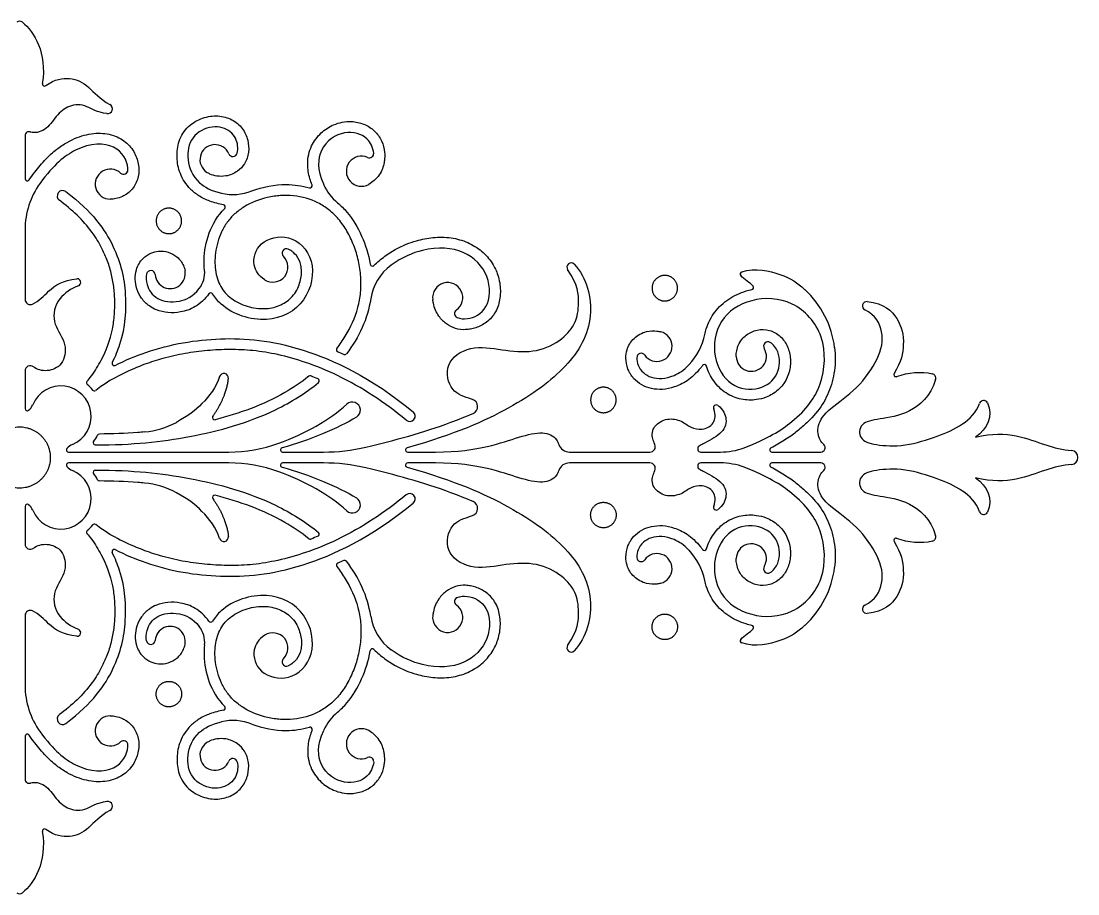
# Model space of a CAD drawing. Extents: x -103 to 101, y -110 to 99.
# Drawn here: x 77.66 to 101.07, y -20.38 to -1.04 of the extents above; entities that cross this region are included whole.
import ezdxf

# ---------------------------------------------------------------- set-up
doc = ezdxf.new("R2010")
doc.units = 0
doc.header["$MEASUREMENT"] = 0
doc.layers.add('LAYER_03', color=5, linetype='CONTINUOUS')

msp = doc.modelspace()

# ---------------------------------------------------------------- linework, layer by layer
at = {"layer": 'LAYER_03'}
for p, q in [((77.75, -3.575), (77.75, -4.533)), ((77.75, -5.66), (77.75, -7.207)), ((77.75, -8.793), (77.75, -9.625)), ((78.714, -10.589), (82.265, -10.589)), ((83.455, -10.589), (84.364, -10.589)), ((86.227, -10.589), (86.844, -10.589)), ((89.81, -10.589), (91.588, -10.589)), ((92.722, -10.589), (93.156, -10.589)), ((94.296, -10.589), (95.379, -10.589)), ((82.265, -10.83), (78.714, -10.83)), ((84.364, -10.83), (83.455, -10.83)), ((86.844, -10.83), (86.227, -10.83)), ((91.588, -10.83), (89.81, -10.83)), ((93.156, -10.83), (92.722, -10.83)), ((95.379, -10.83), (94.296, -10.83)), ((77.75, -11.794), (77.75, -12.627)), ((77.75, -14.212), (77.75, -15.76)), ((77.75, -16.887), (77.75, -17.844))]:
    msp.add_line(p, q, dxfattribs=at)
for centre, radius, start, end in [((77.63, -1.139), 0.0965, 51.1062, 128.8938), ((78.18, -2.432), 0.0482, 171.0798, 306.7967), ((79.577, -2.985), 0.108, 262.5465, 60.898), ((77.835, -3.575), 0.0843, 69.1961, 180), ((81.958, -4.112), 0.334, 22.7969, 237.343), ((82.355, -3.945), 0.0965, 202.7969, 345.5881), ((85.377, -3.974), 0.0965, 245.8071, 6.1471), ((85.201, -4.367), 0.334, 65.8071, 299.1576), ((79.638, -4.653), 0.334, 46.6722, 270), ((79.933, -4.339), 0.0965, 226.6722, 0.3899), ((77.798, -4.533), 0.0482, 180, 325.169), ((79.503, -5.66), 1.753, 144.2301, 179.9993), ((84.062, -4.689), 0.0482, 253.7133, 21.3217), ((85.406, -4.192), 1.143, 204.3518, 230.0122), ((78.583, -4.916), 0.121, 53.1718, 233.1718), ((82.355, -3.74), 1.143, 257.1747, 291.453), ((82.139, -5.158), 0.0482, 315.6807, 80.0469), ((83.541, -6.183), 0.0965, 65.7897, 225.7761), ((83.24, -6.491), 0.334, 236.9287, 45.7761), ((85.443, -6.421), 0.0482, 189.8067, 313.5042), ((86.537, -7.369), 1.143, 126.3823, 171.3341), ((89.848, -6.493), 0.0944, 43.3705, 214.4138), ((78.903, -6.83), 0.0796, 291.8746, 95.7225), ((80.537, -6.665), 0.0965, 4.2203, 167.3653), ((80.966, -6.634), 0.334, 184.2203, 11.4757), ((81.171, -6.619), 0.558, 321.8171, 6.4253), ((93.641, -6.646), 0.0482, 108.1486, 219.3479), ((87.113, -7.168), 0.334, 305.084, 187.0747), ((93.839, -6.941), 0.0482, 282.4309, 37.3718), ((93.579, -8.543), 2.123, 7.2111, 46.9628), ((77.866, -7.207), 0.116, 180, 295.9487), ((81.862, -7.11), 0.0482, 32.0936, 143.4263), ((96.397, -7.352), 0.0969, 83.9066, 244.508), ((87.361, -7.52), 0.0965, 125.084, 248.2083), ((91.748, -8.247), 0.334, 215.6714, 74.7171), ((91.43, -7.693), 1.409, 317.0701, 348.0773), ((94.208, -8.243), 0.0965, 58.0006, 210.9753), ((84.696, -8.322), 0.0482, 142.1874, 246.0734), ((84.831, -8.383), 0.0482, 244.8345, 322.7792), ((91.398, -8.498), 0.0965, 35.6714, 178.5639), ((93.839, -8.465), 0.334, 180.9067, 30.9753), ((79.725, -8.625), 0.0482, 153.6374, 297.1191), ((92.798, -8.7), 0.0482, 17.9909, 143.514), ((77.866, -8.793), 0.116, 53.1871, 179.9965), ((82.155, -8.949), 0.1, 354.1466, 162.3597), ((97.043, -8.872), 0.0482, 147.1113, 290.3477), ((97.828, -8.951), 0.0965, 343.6409, 75.431), ((78.542, -9.798), 0.673, 292.4534, 157.5466), ((79.158, -9.058), 0.0482, 140.6127, 230.1708), ((78.542, -9.798), 0.915, 39.529, 50.1708), ((84.066, -8.949), 0.0482, 69.2404, 128.273), ((84.221, -9.01), 0.0482, 309.3713, 67.6294), ((79.284, -9.185), 0.0482, 219.529, 307.8464), ((77.63, -9.421), 0.313, 309.547, 337.5466), ((84.998, -9.661), 0.18, 301.5396, 133.0234), ((87.609, -9.58), 0.166, 293.6707, 71.4945), ((93.063, -9.608), 0.0621, 53.1069, 203.7137), ((98.985, -9.54), 0.0932, 24.7539, 160.9506), ((77.798, -9.625), 0.0482, 180, 309.547), ((81.95, -9.826), 0.0482, 145.1517, 284.4461), ((86.272, -9.789), 0.121, 230.9351, 50.9351), ((80.226, -8.295), 1.856, 275.257, 298.1893), ((78.542, -9.798), 0.915, 322.5392, 332.7856), ((79.398, -10.238), 0.0482, 90.5127, 152.7856), ((78.714, -10.541), 0.0482, 140.453, 270), ((78.919, -10.71), 0.313, 112.4534, 140.453), ((79.306, -10.383), 0.0482, 142.5392, 270.225), ((82.265, -7.346), 3.243, 270, 289.9349), ((83.455, -10.541), 0.0482, 104.8218, 270), ((84.364, -6.524), 4.065, 270, 283.3407), ((86.227, -10.541), 0.0482, 105.6469, 270), ((89.81, -10.338), 0.251, 199.8576, 270), ((91.588, -10.464), 0.125, 270, 21.537), ((92.722, -10.518), 0.0713, 124.6796, 270), ((93.156, -9.095), 1.494, 270, 290.4674), ((94.296, -10.541), 0.0482, 117.0703, 270), ((95.379, -10.493), 0.0965, 270, 47.6314), ((100.92, -10.71), 0.154, 274.6833, 85.3167), ((78.542, -11.622), 0.673, 202.4534, 67.5466), ((78.714, -10.879), 0.0482, 90, 219.547), ((78.919, -10.71), 0.313, 219.547, 247.5466), ((79.306, -11.036), 0.0482, 89.775, 217.4608), ((82.265, -14.074), 3.243, 70.0651, 90), ((83.455, -10.879), 0.0482, 90, 255.1782), ((84.364, -14.895), 4.065, 76.6593, 90), ((86.227, -10.879), 0.0482, 90, 254.3531), ((89.81, -11.081), 0.251, 90, 160.1424), ((91.588, -10.955), 0.125, 338.463, 90), ((92.722, -10.902), 0.0713, 90, 235.3204), ((93.156, -12.324), 1.494, 69.5326, 90), ((94.296, -10.879), 0.0482, 90, 242.9297), ((95.379, -10.927), 0.0965, 312.3686, 90), ((78.542, -11.622), 0.915, 27.2144, 37.4608), ((79.398, -11.181), 0.0482, 207.2144, 269.4873), ((80.226, -13.125), 1.856, 61.8107, 84.743), ((81.95, -11.594), 0.0482, 75.5539, 214.8483), ((84.998, -11.759), 0.18, 226.9766, 58.4604), ((86.272, -11.631), 0.121, 309.0649, 129.0649), ((87.609, -11.84), 0.166, 288.5055, 66.3293), ((77.798, -11.794), 0.0482, 50.453, 180), ((77.63, -11.999), 0.313, 22.4534, 50.453), ((93.063, -11.812), 0.0621, 156.2863, 306.8931), ((98.985, -11.88), 0.0932, 199.0494, 335.2461), ((79.158, -12.361), 0.0482, 129.8292, 219.3873), ((78.542, -11.622), 0.915, 309.8292, 320.471), ((79.284, -12.235), 0.0482, 52.1536, 140.471), ((84.221, -12.409), 0.0482, 292.3706, 50.6287), ((77.866, -12.627), 0.116, 180.0035, 306.8129), ((82.155, -12.471), 0.1, 197.6403, 5.8534), ((84.066, -12.471), 0.0482, 231.727, 290.7596), ((93.839, -12.955), 0.334, 329.0247, 179.0933), ((97.043, -12.547), 0.0482, 69.6523, 212.8887), ((97.828, -12.469), 0.0965, 284.569, 16.3591), ((79.725, -12.794), 0.0482, 62.8809, 206.3626), ((91.748, -13.172), 0.334, 285.2829, 144.3286), ((91.43, -13.726), 1.409, 11.9227, 42.9299), ((92.798, -12.719), 0.0482, 216.486, 342.0091), ((84.696, -13.098), 0.0482, 113.9266, 217.8126), ((84.831, -13.036), 0.0482, 37.2208, 115.1655), ((91.398, -12.921), 0.0965, 181.4361, 324.3286), ((94.208, -13.176), 0.0965, 149.0247, 301.9994), ((93.579, -12.877), 2.123, 313.0372, 352.7889), ((87.361, -13.899), 0.0965, 111.7917, 234.916), ((87.113, -14.251), 0.334, 172.9253, 54.916), ((96.397, -14.068), 0.0969, 115.492, 276.0934), ((77.866, -14.212), 0.116, 64.0513, 180), ((86.537, -14.05), 1.143, 188.6659, 233.6177), ((80.966, -14.786), 0.334, 348.5243, 175.7797), ((81.171, -14.801), 0.558, 353.5747, 38.1829), ((81.862, -14.309), 0.0482, 216.5737, 327.9064), ((93.839, -14.479), 0.0482, 322.6282, 77.5691), ((78.903, -14.59), 0.0796, 264.2775, 68.1254), ((83.24, -14.928), 0.334, 314.2239, 123.0713), ((93.641, -14.773), 0.0482, 140.6521, 251.8514), ((80.537, -14.754), 0.0965, 192.6347, 355.7797), ((85.443, -14.998), 0.0482, 46.4958, 170.1933), ((89.848, -14.927), 0.0944, 145.5862, 316.6295), ((83.541, -15.237), 0.0965, 134.2239, 294.2103), ((79.503, -15.76), 1.753, 180.0007, 215.7699), ((82.139, -16.262), 0.0482, 279.9531, 44.3193), ((85.406, -17.228), 1.143, 129.9878, 155.6482), ((78.583, -16.504), 0.121, 126.8282, 306.8282), ((79.638, -16.767), 0.334, 90, 313.3278), ((82.355, -17.679), 1.143, 68.547, 102.8253), ((77.798, -16.887), 0.0482, 34.831, 180), ((84.062, -16.73), 0.0482, 338.6783, 106.2867), ((85.201, -17.053), 0.334, 60.8424, 294.1929), ((79.933, -17.08), 0.0965, 359.6101, 133.3278), ((81.958, -17.307), 0.334, 122.657, 337.2031), ((82.355, -17.474), 0.0965, 14.4119, 157.2031), ((85.377, -17.445), 0.0965, 353.8529, 114.1929), ((77.835, -17.844), 0.0843, 180, 290.8039), ((79.577, -18.435), 0.108, 299.102, 97.4535), ((78.18, -18.987), 0.0482, 53.2033, 188.9202), ((77.63, -20.281), 0.0965, 231.1062, 308.8938)]:
    msp.add_arc(centre, radius, start, end, dxfattribs=at)
for points, degree in [([(77.69, -1.064), (77.954, -1.277), (78.239, -1.744), (78.132, -2.425)], 3), ([(93.878, -6.911), (93.822, -6.839), (93.683, -6.774), (93.604, -6.677)], 3), ([(85.407, -7.197), (85.34, -7.637), (85.147, -8.047), (84.869, -8.412)], 3), ([(84.81, -8.427), (84.766, -8.406), (84.721, -8.386), (84.676, -8.366)], 3), ([(97.059, -8.918), (97.312, -8.824), (97.603, -8.792), (97.853, -8.857)], 3), ([(81.91, -9.798), (82.213, -9.363), (82.255, -8.959)], 2), ([(84.24, -8.965), (84.188, -8.944), (84.136, -8.924), (84.083, -8.904)], 3), ([(83.371, -10.395), (83.936, -10.19), (84.51, -9.87), (84.875, -9.529)], 3), ([(99.07, -9.501), (99.203, -9.79), (99.07, -10.082), (98.809, -10.256)], 3), ([(85.092, -9.814), (84.682, -10.066), (84.043, -10.335), (83.443, -10.494)], 3), ([(83.443, -10.925), (84.043, -11.084), (84.682, -11.354), (85.092, -11.605)], 3), ([(84.875, -11.89), (84.51, -11.549), (83.936, -11.23), (83.371, -11.025)], 3), ([(98.809, -11.163), (99.07, -11.337), (99.203, -11.63), (99.07, -11.919)], 3), ([(81.91, -11.621), (82.213, -12.056), (82.255, -12.461)], 2), ([(84.24, -12.454), (84.188, -12.475), (84.136, -12.496), (84.083, -12.516)], 3), ([(97.853, -12.562), (97.603, -12.627), (97.312, -12.596), (97.059, -12.502)], 3), ([(84.81, -12.993), (84.766, -13.013), (84.721, -13.034), (84.676, -13.054)], 3), ([(85.407, -14.222), (85.34, -13.783), (85.147, -13.372), (84.869, -13.007)], 3), ([(93.604, -14.743), (93.683, -14.646), (93.822, -14.581), (93.878, -14.508)], 3), ([(78.132, -18.995), (78.239, -19.675), (77.954, -20.143), (77.69, -20.356)], 3)]:
    msp.add_open_spline(points, degree=degree, dxfattribs=at)
for points, knots in [([(78.209, -2.471), (78.41, -2.321), (78.794, -2.281), (79.128, -2.438), (79.404, -2.764), (79.63, -2.89)], [2951.252306, 2951.252306, 2951.252306, 2951.252306, 2951.60988, 2952.026719, 2952.374524, 2952.374524, 2952.374524, 2952.374524]), ([(79.563, -3.092), (79.338, -3.063), (79.099, -2.88), (78.71, -2.89), (78.435, -3.139), (78.203, -3.49), (77.952, -3.528), (77.868, -3.498), (77.864, -3.497)], [2952.560702, 2952.560702, 2952.560702, 2952.560702, 2952.770913, 2953.030421, 2953.289928, 2953.549436, 2953.808944, 2953.8198, 2953.8198, 2953.8198, 2953.8198]), ([(82.147, -5.11), (82.045, -5.092), (81.855, -5.045), (81.607, -4.926), (81.417, -4.775), (81.278, -4.606), (81.185, -4.425), (81.133, -4.242), (81.112, -4.06), (81.119, -3.878), (81.159, -3.696), (81.239, -3.523), (81.363, -3.376), (81.515, -3.264), (81.68, -3.187), (81.905, -3.131), (82.183, -3.147), (82.423, -3.27), (82.597, -3.452), (82.699, -3.671), (82.712, -3.905), (82.671, -4.083), (82.601, -4.233), (82.452, -4.392), (82.229, -4.483), (82.011, -4.485), (81.869, -4.445), (81.799, -4.407), (81.778, -4.393)], [408.052442, 408.052442, 408.052442, 408.052442, 408.245856, 408.415693, 408.562658, 408.696386, 408.821501, 408.939085, 409.050786, 409.162818, 409.277314, 409.39562, 409.516286, 409.632518, 409.745368, 409.85631, 410.06155, 410.254239, 410.3493, 410.52718, 410.695247, 410.779597, 410.866069, 411.001847, 411.179113, 411.303719, 411.404646, 411.451383, 411.451383, 411.451383, 411.451383]), ([(84.107, -4.672), (84.089, -4.626), (84.038, -4.477), (83.999, -4.247), (84.025, -3.999), (84.11, -3.754), (84.288, -3.511), (84.598, -3.309), (84.94, -3.242), (85.262, -3.31), (85.501, -3.462), (85.661, -3.688), (85.718, -3.907), (85.719, -4.07), (85.704, -4.191), (85.671, -4.317), (85.598, -4.457), (85.493, -4.575), (85.406, -4.635), (85.364, -4.659)], [415.570187, 415.570187, 415.570187, 415.570187, 415.660706, 415.864657, 416.000195, 416.123335, 416.346227, 416.551018, 416.803953, 416.981547, 417.154575, 417.323862, 417.488673, 417.571005, 417.626648, 417.715915, 417.813203, 417.918147, 418.00889, 418.00889, 418.00889, 418.00889]), ([(82.449, -3.969), (82.462, -3.916), (82.473, -3.746), (82.343, -3.46), (81.909, -3.322), (81.402, -3.579), (81.314, -4.118), (81.495, -4.586), (81.873, -4.803), (82.101, -4.855)], [412.37891, 412.37891, 412.37891, 412.37891, 412.53863, 412.8545, 413.17037, 413.486241, 413.802111, 414.117982, 414.32249, 414.32249, 414.32249, 414.32249]), ([(85.473, -3.964), (85.46, -3.844), (85.341, -3.581), (84.837, -3.424), (84.261, -3.786), (84.212, -4.325), (84.365, -4.663)], [418.981095, 418.981095, 418.981095, 418.981095, 419.295597, 419.726375, 420.157154, 420.496062, 420.496062, 420.496062, 420.496062]), ([(77.838, -4.56), (77.879, -4.502), (77.996, -4.341), (78.193, -4.107), (78.435, -3.885), (78.669, -3.727), (78.958, -3.589), (79.308, -3.505), (79.645, -3.541), (79.87, -3.641), (80.007, -3.742), (80.116, -3.862), (80.22, -4.036), (80.285, -4.271), (80.263, -4.509), (80.187, -4.68), (80.102, -4.793), (80.005, -4.874), (79.892, -4.938), (79.772, -4.977), (79.68, -4.987), (79.638, -4.987)], [2954.592453, 2954.592453, 2954.592453, 2954.592453, 2954.725229, 2954.963037, 2955.163549, 2955.335884, 2955.488675, 2955.760052, 2955.998762, 2956.109945, 2956.215495, 2956.315866, 2956.411303, 2956.591044, 2956.763558, 2956.849785, 2956.936932, 2957.025193, 2957.085033, 2957.179304, 2957.257644, 2957.257644, 2957.257644, 2957.257644]), ([(80.03, -4.339), (80.03, -4.325), (80.021, -4.143), (79.812, -3.743), (78.999, -3.728), (78.38, -4.22), (78.081, -4.635)], [2958.207514, 2958.207514, 2958.207514, 2958.207514, 2958.257183, 2958.863333, 2959.469483, 2959.883122, 2959.883122, 2959.883122, 2959.883122]), ([(82.773, -4.804), (83.012, -4.71), (83.451, -4.626), (83.882, -4.687), (84.048, -4.735)], [414.7477919, 414.7477919, 414.7477919, 414.7477919, 415.201269, 415.5033714, 415.5033714, 415.5033714, 415.5033714]), ([(78.655, -4.819), (79.253, -5.267), (79.811, -6.095), (80.017, -7.065), (79.963, -7.932), (79.747, -8.471), (79.681, -8.604)], [138.952694, 138.952694, 138.952694, 138.952694, 139.76424, 140.628883, 141.493525, 141.774829, 141.774829, 141.774829, 141.774829]), ([(84.658, -8.292), (84.725, -8.206), (84.919, -7.926), (85.108, -7.507), (85.192, -7.052), (85.196, -6.702), (85.143, -6.35), (85.04, -6.01), (84.893, -5.698), (84.709, -5.43), (84.49, -5.218), (84.164, -5.01), (83.792, -4.905), (83.409, -4.899), (83.031, -4.954), (82.68, -5.092), (82.39, -5.305), (82.222, -5.494), (82.098, -5.708), (82.013, -5.936), (81.965, -6.17), (81.947, -6.46), (81.99, -6.731), (82.101, -6.96), (82.213, -7.102), (82.358, -7.219), (82.529, -7.311), (82.718, -7.377), (82.922, -7.413), (83.175, -7.414), (83.458, -7.331), (83.677, -7.153), (83.792, -6.968), (83.848, -6.815), (83.876, -6.664), (83.875, -6.52), (83.841, -6.354), (83.756, -6.218), (83.651, -6.132), (83.6, -6.104), (83.58, -6.095)], [389.024947, 389.024947, 389.024947, 389.024947, 389.228722, 389.660473, 389.872476, 390.08846, 390.311193, 390.534304, 390.750269, 390.951875, 391.138168, 391.316618, 391.669094, 391.847977, 392.028746, 392.380117, 392.542722, 392.696773, 392.849371, 393.001378, 393.1505, 393.292466, 393.543023, 393.655223, 393.764578, 393.878094, 394.000043, 394.1262, 394.251037, 394.38477, 394.596011, 394.79079, 394.900457, 394.998535, 395.094952, 395.185222, 395.265302, 395.409797, 395.476609, 395.517307, 395.517307, 395.517307, 395.517307]), ([(79.121, -9.028), (79.155, -8.987), (79.272, -8.836), (79.503, -8.467), (79.672, -8.001), (79.736, -7.546), (79.741, -7.229), (79.718, -6.922), (79.664, -6.617), (79.571, -6.33), (79.46, -6.088), (79.349, -5.887), (79.181, -5.636), (78.907, -5.331), (78.647, -5.114), (78.51, -5.012)], [135.871695, 135.871695, 135.871695, 135.871695, 135.970082, 136.227141, 136.681911, 136.885904, 137.081993, 137.272981, 137.460309, 137.658302, 137.83519, 137.955745, 138.086948, 138.398746, 138.717115, 138.717115, 138.717115, 138.717115]), ([(84.672, -5.068), (84.745, -5.129), (85.091, -5.471), (85.321, -5.996), (85.396, -6.429)], [420.8144388, 420.8144388, 420.8144388, 420.8144388, 420.9746563, 421.6093306, 421.6093306, 421.6093306, 421.6093306]), ([(81.725, -6.556), (81.717, -6.484), (81.698, -6.032), (81.863, -5.509), (82.173, -5.191)], [406.971152, 406.971152, 406.971152, 406.971152, 407.139354, 407.987324, 407.987324, 407.987324, 407.987324]), ([(83.058, -6.771), (82.921, -6.682), (82.761, -6.422), (82.897, -5.925), (83.604, -5.711), (84.218, -6.287), (84.038, -7.301), (83.144, -7.796), (82.24, -7.509), (81.955, -7.168), (81.902, -7.084)], [396.297125, 396.297125, 396.297125, 396.297125, 396.967973, 397.838388, 398.708803, 399.579218, 400.449633, 401.320047, 402.190462, 402.43724, 402.43724, 402.43724, 402.43724]), ([(85.476, -6.456), (85.553, -6.383), (85.773, -6.197), (86.096, -6.014), (86.461, -5.89), (86.795, -5.824), (87.183, -5.827), (87.558, -5.929), (87.873, -6.125), (88.1, -6.381), (88.218, -6.631), (88.268, -6.838), (88.283, -7.007), (88.271, -7.227), (88.195, -7.487), (88.023, -7.685), (87.86, -7.786), (87.741, -7.836), (87.624, -7.866), (87.471, -7.885), (87.281, -7.865), (87.111, -7.776), (86.993, -7.673), (86.91, -7.573), (86.837, -7.444), (86.798, -7.318), (86.785, -7.237), (86.782, -7.209)], [421.674098, 421.674098, 421.674098, 421.674098, 421.871703, 422.210597, 422.360872, 422.589998, 422.842973, 423.079745, 423.307257, 423.528488, 423.711268, 423.818915, 423.924121, 424.027013, 424.229041, 424.419226, 424.505208, 424.58519, 424.659833, 424.730351, 424.871341, 425.011687, 425.081822, 425.162299, 425.254032, 425.356133, 425.407689, 425.407689, 425.407689, 425.407689]), ([(87.325, -7.61), (87.392, -7.637), (87.59, -7.655), (88.042, -7.459), (88.078, -6.669), (87.518, -6.082), (86.71, -6.023), (86.098, -6.273), (85.859, -6.449)], [384.939363, 384.939363, 384.939363, 384.939363, 385.239756, 385.752595, 386.265433, 386.778272, 387.29111, 387.613156, 387.613156, 387.613156, 387.613156]), ([(81.823, -7.081), (81.779, -7.14), (81.687, -7.247), (81.528, -7.37), (81.361, -7.447), (81.158, -7.499), (80.92, -7.512), (80.683, -7.459), (80.48, -7.348), (80.325, -7.191), (80.22, -6.983), (80.181, -6.764), (80.209, -6.52), (80.332, -6.306), (80.525, -6.179), (80.719, -6.129), (80.926, -6.148), (81.094, -6.237), (81.202, -6.352), (81.263, -6.454), (81.286, -6.53), (81.294, -6.567)], [402.495534, 402.495534, 402.495534, 402.495534, 402.631876, 402.757606, 402.869185, 402.973074, 403.146384, 403.310621, 403.421702, 403.573557, 403.71624, 403.852541, 403.984803, 404.168569, 404.298131, 404.407344, 404.538812, 404.679375, 404.754002, 404.830656, 404.901058, 404.901058, 404.901058, 404.901058]), ([(89.917, -6.428), (90.192, -6.719), (90.43, -7.678), (89.804, -8.714), (88.659, -9.574), (87.288, -10.194), (86.214, -10.494)], [2979.318818, 2979.318818, 2979.318818, 2979.318818, 2980.326318, 2981.448347, 2982.570376, 2983.586011, 2983.586011, 2983.586011, 2983.586011]), ([(87.661, -9.422), (87.634, -9.413), (87.462, -9.36), (87.124, -9.227), (87.046, -8.539), (87.699, -8.2), (88.407, -8.355), (89.095, -8.392), (89.682, -8.092), (89.963, -7.721), (90.031, -7.34), (90.001, -6.882), (89.77, -6.546)], [2975.542443, 2975.542443, 2975.542443, 2975.542443, 2975.61871, 2976.013614, 2976.408519, 2976.803423, 2977.198328, 2977.593232, 2977.988136, 2978.383041, 2978.777945, 2979.143617, 2979.143617, 2979.143617, 2979.143617]), ([(93.626, -6.6), (93.931, -6.5), (94.573, -6.645), (94.874, -6.849), (95.022, -6.987), (95.028, -6.991)], [3006.607238, 3006.607238, 3006.607238, 3006.607238, 3007.0275256, 3007.4746154, 3007.4903539, 3007.4903539, 3007.4903539, 3007.4903539]), ([(77.917, -7.312), (78.06, -7.242), (78.301, -6.969), (78.591, -6.781), (78.895, -6.751)], [2961.6722352, 2961.6722352, 2961.6722352, 2961.6722352, 2962.0004802, 2962.4534215, 2962.4534215, 2962.4534215, 2962.4534215]), ([(80.443, -6.644), (80.427, -6.716), (80.431, -6.92), (80.645, -7.231), (81.112, -7.3), (81.459, -7.155), (81.609, -6.964)], [405.7509368, 405.7509368, 405.7509368, 405.7509368, 405.9369074, 406.2142429, 406.4915784, 406.700952, 406.700952, 406.700952, 406.700952]), ([(78.932, -6.904), (78.772, -6.968), (78.437, -7.188), (78.324, -7.72), (78.674, -8.133), (78.63, -8.639), (78.281, -8.82), (78.043, -8.777), (77.946, -8.708), (77.936, -8.7)], [2962.59493, 2962.59493, 2962.59493, 2962.59493, 2962.845547, 2963.151253, 2963.456959, 2963.762665, 2964.068371, 2964.374077, 2964.411877, 2964.411877, 2964.411877, 2964.411877]), ([(92.809, -7.984), (92.818, -7.942), (92.864, -7.765), (93.012, -7.471), (93.328, -7.182), (93.628, -7.044), (93.807, -6.997), (93.85, -6.988)], [3005.286162, 3005.286162, 3005.286162, 3005.286162, 3005.3662634, 3005.6279357, 3005.8898323, 3006.1550563, 3006.2360008, 3006.2360008, 3006.2360008, 3006.2360008]), ([(93.678, -10.495), (94.195, -10.302), (94.917, -9.834), (95.45, -9.144), (95.519, -7.98), (94.784, -7.182), (93.803, -7.152), (93.085, -7.629), (92.945, -8.496), (93.356, -9.175), (94.046, -9.244), (94.477, -8.888), (94.481, -8.392), (94.33, -8.206), (94.259, -8.161)], [2990.596199, 2990.596199, 2990.596199, 2990.596199, 2990.986411, 2991.523056, 2992.0597, 2992.596345, 2993.132989, 2993.669634, 2994.206279, 2994.742923, 2995.279568, 2995.816213, 2996.352857, 2996.703221, 2996.703221, 2996.703221, 2996.703221]), ([(96.407, -7.255), (96.783, -7.296), (97.14, -7.641), (97.245, -8.151), (97.164, -8.597), (97.002, -8.846)], [3013.41529, 3013.41529, 3013.41529, 3013.41529, 3013.908233, 3014.439591, 3014.889126, 3014.889126, 3014.889126, 3014.889126]), ([(95.444, -10.421), (95.413, -10.393), (95.341, -10.309), (95.269, -10.003), (95.538, -9.632), (96.198, -9.203), (96.687, -8.506), (96.799, -7.957), (96.595, -7.554), (96.355, -7.439)], [3011.056496, 3011.056496, 3011.056496, 3011.056496, 3011.25707, 3011.594426, 3011.931782, 3012.269138, 3012.606494, 3012.94385, 3013.246306, 3013.246306, 3013.246306, 3013.246306]), ([(92.759, -8.672), (92.745, -8.691), (92.685, -8.768), (92.576, -8.887), (92.424, -9.007), (92.277, -9.091), (92.097, -9.165), (91.88, -9.212), (91.631, -9.193), (91.408, -9.11), (91.219, -8.964), (91.089, -8.752), (91.049, -8.526), (91.076, -8.332), (91.141, -8.185), (91.237, -8.065), (91.366, -7.971), (91.539, -7.905), (91.703, -7.896), (91.807, -7.917), (91.836, -7.925)], [3000.597495, 3000.597495, 3000.597495, 3000.597495, 3000.64264, 3000.779099, 3000.898607, 3001.00291, 3001.094289, 3001.261016, 3001.412888, 3001.555323, 3001.700501, 3001.852224, 3002.010534, 3002.122826, 3002.212924, 3002.308665, 3002.407352, 3002.508313, 3002.651576, 3002.707135, 3002.707135, 3002.707135, 3002.707135]), ([(93.504, -8.47), (93.504, -8.429), (93.511, -8.34), (93.552, -8.21), (93.625, -8.091), (93.757, -7.966), (93.965, -7.864), (94.249, -7.869), (94.496, -8.015), (94.656, -8.251), (94.719, -8.533), (94.695, -8.779), (94.606, -9.017), (94.444, -9.227), (94.201, -9.374), (93.916, -9.446), (93.604, -9.437), (93.26, -9.299), (92.994, -9.03), (92.882, -8.802), (92.844, -8.685)], [2997.625175, 2997.625175, 2997.625175, 2997.625175, 2997.702681, 2997.790528, 2997.877337, 2997.961371, 2998.126863, 2998.300807, 2998.473683, 2998.646035, 2998.822672, 2999.004103, 2999.102068, 2999.293582, 2999.4894, 2999.625153, 2999.837583, 3000.064792, 3000.302106, 3000.531771, 3000.531771, 3000.531771, 3000.531771]), ([(79.747, -8.668), (79.966, -8.556), (80.757, -8.229), (82.066, -8.013), (83.731, -8.152), (85.392, -8.919), (86.348, -9.695)], [126.410768, 126.410768, 126.410768, 126.410768, 126.955545, 128.269483, 129.583421, 130.829715, 130.829715, 130.829715, 130.829715]), ([(86.196, -9.882), (85.959, -9.69), (85.47, -9.328), (84.722, -8.898), (84.006, -8.606), (83.377, -8.426), (82.813, -8.332), (82.29, -8.311), (81.788, -8.334), (81.291, -8.398), (80.829, -8.503), (80.368, -8.651), (79.916, -8.842), (79.555, -9.046), (79.364, -9.184), (79.314, -9.223)], [131.065311, 131.065311, 131.065311, 131.065311, 131.632826, 132.199857, 132.672222, 133.07191, 133.418433, 133.736619, 134.047163, 134.356434, 134.670265, 134.929223, 135.26029, 135.583044, 135.700775, 135.700775, 135.700775, 135.700775]), ([(95.685, -8.276), (95.695, -8.361), (95.709, -8.615), (95.662, -8.95), (95.556, -9.266), (95.41, -9.561), (95.199, -9.825), (94.938, -10.062), (94.702, -10.247), (94.476, -10.391), (94.325, -10.472), (94.274, -10.498)], [3008.406163, 3008.406163, 3008.406163, 3008.406163, 3008.564504, 3008.880039, 3009.032877, 3009.183681, 3009.492915, 3009.65903, 3009.840869, 3010.051534, 3010.158956, 3010.158956, 3010.158956, 3010.158956]), ([(91.302, -8.496), (91.3, -8.554), (91.338, -8.761), (91.601, -8.976), (92.018, -8.975), (92.345, -8.778), (92.462, -8.653)], [3003.651084, 3003.651084, 3003.651084, 3003.651084, 3003.806691, 3004.204408, 3004.602125, 3004.812039, 3004.812039, 3004.812039, 3004.812039]), ([(79.306, -10.432), (80.144, -10.428), (81.401, -10.302), (83.097, -9.829), (83.968, -9.281), (84.252, -9.047)], [64.395365, 64.395365, 64.395365, 64.395365, 65.242232, 66.112647, 66.623739, 66.623739, 66.623739, 66.623739]), ([(82.059, -8.918), (81.984, -9.154), (81.712, -9.506), (81.365, -9.79), (81.103, -9.931)], [69.1001814, 69.1001814, 69.1001814, 69.1001814, 69.6071161, 70.0348462, 70.0348462, 70.0348462, 70.0348462]), ([(84.036, -8.911), (83.868, -9.044), (83.46, -9.317), (82.761, -9.641), (82.231, -9.803), (81.962, -9.873)], [66.821079, 66.821079, 66.821079, 66.821079, 67.221946, 67.734974, 68.253556, 68.253556, 68.253556, 68.253556]), ([(97.921, -8.978), (97.81, -9.357), (97.31, -9.777), (96.648, -9.853), (96.235, -9.939), (96.206, -10.309), (96.557, -10.439), (97.238, -10.478), (97.991, -10.235), (98.507, -10.015), (98.825, -9.717), (98.897, -9.51)], [3015.573683, 3015.573683, 3015.573683, 3015.573683, 3015.939239, 3016.333192, 3016.727144, 3017.121096, 3017.515049, 3017.909001, 3018.302954, 3018.696906, 3019.053854, 3019.053854, 3019.053854, 3019.053854]), ([(93.101, -9.558), (93.212, -9.642), (93.334, -9.897), (93.187, -10.197), (92.851, -10.364), (92.709, -10.44), (92.682, -10.459)], [2989.0417827, 2989.0417827, 2989.0417827, 2989.0417827, 2989.2651302, 2989.5362831, 2989.8074359, 2989.8824562, 2989.8824562, 2989.8824562, 2989.8824562]), ([(85.302, -10.479), (85.937, -10.329), (86.741, -10.111), (87.513, -9.803), (87.675, -9.732)], [2973.744148, 2973.744148, 2973.744148, 2973.744148, 2974.964049, 2975.29393, 2975.29393, 2975.29393, 2975.29393]), ([(91.704, -10.419), (91.685, -10.372), (91.621, -10.254), (91.66, -9.995), (91.978, -9.822), (92.305, -9.891), (92.491, -10.057), (92.748, -10.11), (93.014, -9.995), (93.062, -9.76), (93.006, -9.633)], [2987.294263, 2987.294263, 2987.294263, 2987.294263, 2987.390135, 2987.617283, 2987.844432, 2988.07158, 2988.298729, 2988.525877, 2988.753025, 2988.940264, 2988.940264, 2988.940264, 2988.940264]), ([(80.396, -10.143), (80.347, -10.148), (80.015, -10.176), (79.682, -10.187), (79.398, -10.19)], [70.4968472, 70.4968472, 70.4968472, 70.4968472, 70.5889043, 71.1185727, 71.1185727, 71.1185727, 71.1185727]), ([(86.844, -10.589), (87.338, -10.589), (88.058, -10.477), (88.711, -10.244), (89.247, -10.117), (89.487, -10.24), (89.56, -10.384), (89.574, -10.423)], [2984.055705, 2984.055705, 2984.055705, 2984.055705, 2984.469471, 2984.883237, 2985.297003, 2985.710769, 2985.847049, 2985.847049, 2985.847049, 2985.847049]), ([(98.809, -10.256), (99.171, -10.167), (99.759, -10.202), (100.307, -10.429), (100.744, -10.541), (100.932, -10.557)], [3019.76938, 3019.76938, 3019.76938, 3019.76938, 3020.246312, 3020.723243, 3021.120839, 3021.120839, 3021.120839, 3021.120839]), ([(79.306, -10.988), (80.144, -10.991), (81.401, -11.118), (83.097, -11.59), (83.968, -12.139), (84.252, -12.372)], [64.395365, 64.395365, 64.395365, 64.395365, 65.242232, 66.112647, 66.623739, 66.623739, 66.623739, 66.623739]), ([(87.675, -11.688), (87.513, -11.617), (86.741, -11.309), (85.937, -11.091), (85.302, -10.94)], [3067.232222, 3067.232222, 3067.232222, 3067.232222, 3067.562103, 3068.782003, 3068.782003, 3068.782003, 3068.782003]), ([(86.214, -10.925), (87.288, -11.226), (88.659, -11.845), (89.804, -12.705), (90.43, -13.742), (90.192, -14.7), (89.917, -14.991)], [3058.940141, 3058.940141, 3058.940141, 3058.940141, 3059.955775, 3061.077804, 3062.199833, 3063.207334, 3063.207334, 3063.207334, 3063.207334]), ([(89.574, -10.996), (89.56, -11.036), (89.487, -11.179), (89.247, -11.303), (88.711, -11.175), (88.058, -10.943), (87.338, -10.83), (86.844, -10.83)], [3056.679103, 3056.679103, 3056.679103, 3056.679103, 3056.815383, 3057.229149, 3057.642915, 3058.056681, 3058.470447, 3058.470447, 3058.470447, 3058.470447]), ([(93.006, -11.787), (93.062, -11.659), (93.014, -11.425), (92.748, -11.309), (92.491, -11.363), (92.305, -11.528), (91.978, -11.597), (91.66, -11.425), (91.621, -11.165), (91.685, -11.047), (91.704, -11.001)], [3053.585888, 3053.585888, 3053.585888, 3053.585888, 3053.773126, 3054.000274, 3054.227423, 3054.454571, 3054.68172, 3054.908868, 3055.136017, 3055.231889, 3055.231889, 3055.231889, 3055.231889]), ([(92.682, -10.96), (92.709, -10.979), (92.851, -11.055), (93.187, -11.222), (93.334, -11.523), (93.212, -11.778), (93.101, -11.861)], [3052.6436953, 3052.6436953, 3052.6436953, 3052.6436953, 3052.7187156, 3052.9898684, 3053.2610212, 3053.4843688, 3053.4843688, 3053.4843688, 3053.4843688]), ([(94.259, -13.258), (94.33, -13.213), (94.481, -13.028), (94.477, -12.532), (94.046, -12.175), (93.356, -12.245), (92.945, -12.924), (93.085, -13.79), (93.803, -14.267), (94.784, -14.238), (95.519, -13.44), (95.45, -12.275), (94.917, -11.586), (94.195, -11.118), (93.678, -10.925)], [3045.822931, 3045.822931, 3045.822931, 3045.822931, 3046.173294, 3046.709939, 3047.246584, 3047.783228, 3048.319873, 3048.856517, 3049.393162, 3049.929807, 3050.466451, 3051.003096, 3051.539741, 3051.929952, 3051.929952, 3051.929952, 3051.929952]), ([(94.274, -10.922), (94.325, -10.948), (94.476, -11.029), (94.702, -11.173), (94.938, -11.357), (95.199, -11.594), (95.41, -11.858), (95.556, -12.154), (95.662, -12.469), (95.709, -12.804), (95.695, -13.059), (95.685, -13.143)], [3032.367196, 3032.367196, 3032.367196, 3032.367196, 3032.474618, 3032.685282, 3032.867122, 3033.033237, 3033.342471, 3033.493275, 3033.646113, 3033.961648, 3034.119988, 3034.119988, 3034.119988, 3034.119988]), ([(96.355, -13.98), (96.595, -13.866), (96.799, -13.462), (96.687, -12.914), (96.198, -12.216), (95.538, -11.788), (95.269, -11.416), (95.341, -11.111), (95.413, -11.026), (95.444, -10.998)], [3029.279845, 3029.279845, 3029.279845, 3029.279845, 3029.582302, 3029.919658, 3030.257014, 3030.59437, 3030.931726, 3031.269082, 3031.469656, 3031.469656, 3031.469656, 3031.469656]), ([(98.897, -11.91), (98.825, -11.702), (98.507, -11.405), (97.991, -11.184), (97.238, -10.941), (96.557, -10.981), (96.206, -11.111), (96.235, -11.48), (96.648, -11.567), (97.31, -11.642), (97.81, -12.063), (97.921, -12.442)], [3023.472297, 3023.472297, 3023.472297, 3023.472297, 3023.829245, 3024.223198, 3024.61715, 3025.011103, 3025.405055, 3025.799007, 3026.19296, 3026.586912, 3026.952468, 3026.952468, 3026.952468, 3026.952468]), ([(100.932, -10.863), (100.744, -10.878), (100.307, -10.991), (99.759, -11.218), (99.171, -11.252), (98.809, -11.163)], [3021.405313, 3021.405313, 3021.405313, 3021.405313, 3021.802909, 3022.27984, 3022.756771, 3022.756771, 3022.756771, 3022.756771]), ([(80.396, -11.276), (80.347, -11.272), (80.015, -11.244), (79.682, -11.232), (79.398, -11.23)], [70.4968472, 70.4968472, 70.4968472, 70.4968472, 70.5889043, 71.1185727, 71.1185727, 71.1185727, 71.1185727]), ([(86.196, -11.537), (85.959, -11.729), (85.47, -12.091), (84.722, -12.522), (84.006, -12.814), (83.377, -12.994), (82.813, -13.088), (82.29, -13.109), (81.788, -13.085), (81.291, -13.022), (80.829, -12.916), (80.368, -12.768), (79.916, -12.578), (79.555, -12.374), (79.364, -12.235), (79.314, -12.197)], [146.5045, 146.5045, 146.5045, 146.5045, 147.072014, 147.639046, 148.111411, 148.511098, 148.857621, 149.175807, 149.486351, 149.795622, 150.109453, 150.368411, 150.699478, 151.022232, 151.139963, 151.139963, 151.139963, 151.139963]), ([(82.059, -12.501), (81.984, -12.265), (81.712, -11.914), (81.365, -11.629), (81.103, -11.489)], [69.1001814, 69.1001814, 69.1001814, 69.1001814, 69.607116, 70.0348462, 70.0348462, 70.0348462, 70.0348462]), ([(84.036, -12.509), (83.868, -12.375), (83.46, -12.102), (82.761, -11.778), (82.231, -11.616), (81.962, -11.547)], [66.821079, 66.821079, 66.821079, 66.821079, 67.221946, 67.734974, 68.253556, 68.253556, 68.253556, 68.253556]), ([(79.747, -12.751), (79.966, -12.864), (80.757, -13.191), (82.066, -13.406), (83.731, -13.267), (85.392, -12.5), (86.348, -11.724)], [141.849956, 141.849956, 141.849956, 141.849956, 142.394733, 143.708671, 145.022609, 146.268904, 146.268904, 146.268904, 146.268904]), ([(89.77, -14.873), (90.001, -14.537), (90.031, -14.08), (89.963, -13.699), (89.682, -13.328), (89.095, -13.027), (88.407, -13.064), (87.699, -13.219), (87.046, -12.881), (87.124, -12.192), (87.462, -12.06), (87.634, -12.007), (87.661, -11.997)], [3063.382534, 3063.382534, 3063.382534, 3063.382534, 3063.748206, 3064.143111, 3064.538015, 3064.932919, 3065.327824, 3065.722728, 3066.117633, 3066.512537, 3066.907442, 3066.983708, 3066.983708, 3066.983708, 3066.983708]), ([(92.844, -12.734), (92.882, -12.617), (92.994, -12.39), (93.26, -12.121), (93.604, -11.983), (93.916, -11.974), (94.201, -12.045), (94.444, -12.193), (94.606, -12.402), (94.695, -12.64), (94.719, -12.887), (94.656, -13.168), (94.496, -13.404), (94.249, -13.551), (93.965, -13.555), (93.757, -13.454), (93.625, -13.329), (93.552, -13.209), (93.511, -13.08), (93.504, -12.991), (93.504, -12.949)], [3041.99438, 3041.99438, 3041.99438, 3041.99438, 3042.224045, 3042.461359, 3042.688568, 3042.900999, 3043.036752, 3043.23257, 3043.424084, 3043.522048, 3043.70348, 3043.880117, 3044.052469, 3044.225345, 3044.399289, 3044.56478, 3044.648815, 3044.735623, 3044.82347, 3044.900976, 3044.900976, 3044.900976, 3044.900976]), ([(79.121, -12.392), (79.155, -12.433), (79.272, -12.583), (79.503, -12.952), (79.672, -13.418), (79.736, -13.873), (79.741, -14.19), (79.718, -14.498), (79.664, -14.802), (79.571, -15.09), (79.46, -15.332), (79.349, -15.533), (79.181, -15.784), (78.907, -16.089), (78.647, -16.305), (78.51, -16.407)], [151.310883, 151.310883, 151.310883, 151.310883, 151.40927, 151.666329, 152.121099, 152.325092, 152.521181, 152.712169, 152.899497, 153.097491, 153.274378, 153.394933, 153.526136, 153.837935, 154.156303, 154.156303, 154.156303, 154.156303]), ([(91.836, -13.495), (91.807, -13.503), (91.703, -13.524), (91.539, -13.514), (91.366, -13.449), (91.237, -13.355), (91.141, -13.235), (91.076, -13.087), (91.049, -12.894), (91.089, -12.667), (91.219, -12.455), (91.408, -12.309), (91.631, -12.227), (91.88, -12.208), (92.097, -12.255), (92.277, -12.328), (92.424, -12.412), (92.576, -12.532), (92.685, -12.651), (92.745, -12.728), (92.759, -12.748)], [3039.819017, 3039.819017, 3039.819017, 3039.819017, 3039.874576, 3040.017838, 3040.1188, 3040.217486, 3040.313227, 3040.403325, 3040.515617, 3040.673928, 3040.825651, 3040.970829, 3041.113264, 3041.265135, 3041.431863, 3041.523241, 3041.627545, 3041.747052, 3041.883511, 3041.928656, 3041.928656, 3041.928656, 3041.928656]), ([(77.936, -12.72), (77.946, -12.712), (78.043, -12.643), (78.281, -12.6), (78.63, -12.78), (78.674, -13.286), (78.324, -13.7), (78.437, -14.232), (78.772, -14.451), (78.932, -14.516)], [3078.114275, 3078.114275, 3078.114275, 3078.114275, 3078.152074, 3078.45778, 3078.763486, 3079.069192, 3079.374898, 3079.680605, 3079.931222, 3079.931222, 3079.931222, 3079.931222]), ([(92.462, -12.767), (92.345, -12.641), (92.018, -12.445), (91.601, -12.443), (91.338, -12.658), (91.3, -12.865), (91.302, -12.924)], [3037.714112, 3037.714112, 3037.714112, 3037.714112, 3037.924027, 3038.321743, 3038.71946, 3038.875067, 3038.875067, 3038.875067, 3038.875067]), ([(97.002, -12.573), (97.164, -12.823), (97.245, -13.269), (97.14, -13.778), (96.783, -14.124), (96.407, -14.164)], [3027.637025, 3027.637025, 3027.637025, 3027.637025, 3028.086561, 3028.617919, 3029.110861, 3029.110861, 3029.110861, 3029.110861]), ([(78.655, -16.6), (79.253, -16.153), (79.811, -15.325), (80.017, -14.354), (79.963, -13.487), (79.747, -12.948), (79.681, -12.816)], [138.952694, 138.952694, 138.952694, 138.952694, 139.76424, 140.628882, 141.493525, 141.774829, 141.774829, 141.774829, 141.774829]), ([(84.658, -13.127), (84.725, -13.214), (84.919, -13.494), (85.108, -13.912), (85.192, -14.367), (85.196, -14.717), (85.143, -15.069), (85.04, -15.41), (84.893, -15.721), (84.709, -15.989), (84.49, -16.202), (84.164, -16.409), (83.792, -16.515), (83.409, -16.521), (83.031, -16.465), (82.68, -16.328), (82.39, -16.115), (82.222, -15.925), (82.098, -15.712), (82.013, -15.483), (81.965, -15.25), (81.947, -14.96), (81.99, -14.689), (82.101, -14.459), (82.213, -14.318), (82.358, -14.201), (82.529, -14.108), (82.718, -14.043), (82.922, -14.007), (83.175, -14.006), (83.458, -14.089), (83.677, -14.266), (83.792, -14.451), (83.848, -14.605), (83.876, -14.756), (83.875, -14.899), (83.841, -15.066), (83.756, -15.202), (83.651, -15.288), (83.6, -15.316), (83.58, -15.325)], [389.024947, 389.024947, 389.024947, 389.024947, 389.228722, 389.660473, 389.872476, 390.08846, 390.311193, 390.534304, 390.750269, 390.951875, 391.138168, 391.316618, 391.669094, 391.847977, 392.028746, 392.380117, 392.542722, 392.696773, 392.849371, 393.001378, 393.1505, 393.292466, 393.543023, 393.655223, 393.764578, 393.878094, 394.000043, 394.1262, 394.251037, 394.38477, 394.596011, 394.79079, 394.900457, 394.998535, 395.094952, 395.185222, 395.265302, 395.409797, 395.476609, 395.517307, 395.517307, 395.517307, 395.517307]), ([(85.476, -14.964), (85.553, -15.036), (85.773, -15.222), (86.096, -15.405), (86.461, -15.529), (86.795, -15.595), (87.183, -15.593), (87.558, -15.49), (87.873, -15.294), (88.1, -15.038), (88.218, -14.788), (88.268, -14.581), (88.283, -14.412), (88.271, -14.193), (88.195, -13.933), (88.023, -13.735), (87.86, -13.634), (87.741, -13.583), (87.624, -13.553), (87.471, -13.534), (87.281, -13.554), (87.111, -13.644), (86.993, -13.746), (86.91, -13.846), (86.837, -13.975), (86.798, -14.102), (86.785, -14.183), (86.782, -14.21)], [421.674098, 421.674098, 421.674098, 421.674098, 421.871703, 422.210597, 422.360872, 422.589998, 422.842973, 423.079745, 423.307257, 423.528488, 423.711268, 423.818915, 423.924121, 424.027013, 424.229041, 424.419226, 424.505208, 424.58519, 424.659833, 424.730351, 424.871341, 425.011687, 425.081822, 425.162299, 425.254032, 425.356133, 425.407689, 425.407689, 425.407689, 425.407689]), ([(93.85, -14.432), (93.807, -14.422), (93.628, -14.375), (93.328, -14.238), (93.012, -13.948), (92.864, -13.654), (92.818, -13.477), (92.809, -13.435)], [3036.2901507, 3036.2901507, 3036.2901507, 3036.2901507, 3036.3710952, 3036.6363192, 3036.8982158, 3037.1598881, 3037.2399894, 3037.2399894, 3037.2399894, 3037.2399894]), ([(83.058, -14.648), (82.921, -14.737), (82.761, -14.997), (82.897, -15.494), (83.604, -15.709), (84.218, -15.133), (84.038, -14.118), (83.144, -13.624), (82.24, -13.91), (81.955, -14.252), (81.902, -14.335)], [396.297125, 396.297125, 396.297125, 396.297125, 396.967973, 397.838388, 398.708803, 399.579218, 400.449633, 401.320047, 402.190462, 402.43724, 402.43724, 402.43724, 402.43724]), ([(87.325, -13.81), (87.392, -13.783), (87.59, -13.764), (88.042, -13.961), (88.078, -14.751), (87.518, -15.337), (86.71, -15.396), (86.098, -15.147), (85.859, -14.97)], [384.939363, 384.939363, 384.939363, 384.939363, 385.239756, 385.752595, 386.265433, 386.778272, 387.29111, 387.613156, 387.613156, 387.613156, 387.613156]), ([(81.823, -14.338), (81.779, -14.279), (81.687, -14.173), (81.528, -14.05), (81.361, -13.972), (81.158, -13.921), (80.92, -13.907), (80.683, -13.961), (80.48, -14.072), (80.325, -14.228), (80.22, -14.436), (80.181, -14.656), (80.209, -14.899), (80.332, -15.113), (80.525, -15.241), (80.719, -15.291), (80.926, -15.271), (81.094, -15.183), (81.202, -15.068), (81.263, -14.965), (81.286, -14.889), (81.294, -14.852)], [402.495534, 402.495534, 402.495534, 402.495534, 402.631876, 402.757606, 402.869185, 402.973074, 403.146384, 403.310621, 403.421702, 403.573557, 403.71624, 403.852541, 403.984803, 404.168569, 404.298131, 404.407344, 404.538812, 404.679375, 404.754002, 404.830656, 404.901058, 404.901058, 404.901058, 404.901058]), ([(78.895, -14.669), (78.591, -14.639), (78.301, -14.451), (78.06, -14.177), (77.917, -14.108)], [3080.07273, 3080.07273, 3080.07273, 3080.07273, 3080.5256713, 3080.8539163, 3080.8539163, 3080.8539163, 3080.8539163]), ([(80.443, -14.775), (80.427, -14.703), (80.431, -14.5), (80.645, -14.188), (81.112, -14.119), (81.459, -14.264), (81.609, -14.456)], [405.7509368, 405.7509368, 405.7509368, 405.7509368, 405.9369074, 406.2142429, 406.4915784, 406.700952, 406.700952, 406.700952, 406.700952]), ([(95.028, -14.428), (95.022, -14.433), (94.874, -14.57), (94.573, -14.775), (93.931, -14.919), (93.626, -14.819)], [3035.0357976, 3035.0357976, 3035.0357976, 3035.0357976, 3035.051536, 3035.4986258, 3035.9189135, 3035.9189135, 3035.9189135, 3035.9189135]), ([(81.725, -14.863), (81.717, -14.936), (81.698, -15.388), (81.863, -15.911), (82.173, -16.228)], [406.971152, 406.971152, 406.971152, 406.971152, 407.139354, 407.987324, 407.987324, 407.987324, 407.987324]), ([(84.672, -16.352), (84.745, -16.29), (85.091, -15.948), (85.321, -15.424), (85.396, -14.99)], [420.8144388, 420.8144388, 420.8144388, 420.8144388, 420.9746563, 421.6093306, 421.6093306, 421.6093306, 421.6093306]), ([(82.147, -16.309), (82.045, -16.327), (81.855, -16.375), (81.607, -16.494), (81.417, -16.645), (81.278, -16.814), (81.185, -16.994), (81.133, -17.178), (81.112, -17.36), (81.119, -17.542), (81.159, -17.723), (81.239, -17.896), (81.363, -18.044), (81.515, -18.155), (81.68, -18.233), (81.905, -18.288), (82.183, -18.273), (82.423, -18.149), (82.597, -17.967), (82.699, -17.749), (82.712, -17.515), (82.671, -17.337), (82.601, -17.187), (82.452, -17.027), (82.229, -16.936), (82.011, -16.934), (81.869, -16.975), (81.799, -17.013), (81.778, -17.026)], [408.052442, 408.052442, 408.052442, 408.052442, 408.245856, 408.415693, 408.562658, 408.696386, 408.821501, 408.939085, 409.050786, 409.162818, 409.277314, 409.39562, 409.516286, 409.632518, 409.745368, 409.85631, 410.06155, 410.254239, 410.3493, 410.52718, 410.695247, 410.779597, 410.866069, 411.001847, 411.179113, 411.303719, 411.404646, 411.451383, 411.451383, 411.451383, 411.451383]), ([(79.638, -16.433), (79.68, -16.433), (79.772, -16.442), (79.892, -16.482), (80.005, -16.545), (80.102, -16.627), (80.187, -16.739), (80.263, -16.91), (80.285, -17.149), (80.22, -17.383), (80.116, -17.557), (80.007, -17.678), (79.87, -17.779), (79.645, -17.879), (79.308, -17.915), (78.958, -17.831), (78.669, -17.693), (78.435, -17.535), (78.193, -17.313), (77.996, -17.078), (77.879, -16.918), (77.838, -16.859)], [3085.268507, 3085.268507, 3085.268507, 3085.268507, 3085.346848, 3085.441118, 3085.500958, 3085.58922, 3085.676367, 3085.762594, 3085.935107, 3086.114848, 3086.210286, 3086.310656, 3086.416206, 3086.52739, 3086.766099, 3087.037476, 3087.190267, 3087.362603, 3087.563115, 3087.800923, 3087.933699, 3087.933699, 3087.933699, 3087.933699]), ([(82.449, -17.45), (82.462, -17.503), (82.473, -17.674), (82.343, -17.96), (81.909, -18.098), (81.402, -17.841), (81.314, -17.301), (81.495, -16.833), (81.873, -16.617), (82.101, -16.565)], [412.37891, 412.37891, 412.37891, 412.37891, 412.538629, 412.8545, 413.17037, 413.486241, 413.802111, 414.117982, 414.32249, 414.32249, 414.32249, 414.32249]), ([(82.773, -16.615), (83.012, -16.709), (83.451, -16.793), (83.882, -16.733), (84.048, -16.684)], [414.7477919, 414.7477919, 414.7477919, 414.7477919, 415.201269, 415.5033714, 415.5033714, 415.5033714, 415.5033714]), ([(78.081, -16.785), (78.38, -17.2), (78.999, -17.692), (79.812, -17.676), (80.021, -17.276), (80.03, -17.094), (80.03, -17.081)], [3082.643029, 3082.643029, 3082.643029, 3082.643029, 3083.056668, 3083.662819, 3084.268969, 3084.318637, 3084.318637, 3084.318637, 3084.318637]), ([(84.107, -16.748), (84.089, -16.793), (84.038, -16.942), (83.999, -17.172), (84.025, -17.42), (84.11, -17.666), (84.288, -17.908), (84.598, -18.11), (84.94, -18.177), (85.262, -18.11), (85.501, -17.958), (85.661, -17.732), (85.718, -17.512), (85.719, -17.349), (85.704, -17.228), (85.671, -17.102), (85.598, -16.963), (85.493, -16.844), (85.406, -16.784), (85.364, -16.761)], [415.570187, 415.570187, 415.570187, 415.570187, 415.660706, 415.864657, 416.000195, 416.123335, 416.346227, 416.551018, 416.803953, 416.981547, 417.154575, 417.323862, 417.488673, 417.571005, 417.626648, 417.715915, 417.813203, 417.918147, 418.00889, 418.00889, 418.00889, 418.00889]), ([(85.473, -17.456), (85.46, -17.575), (85.341, -17.839), (84.837, -17.995), (84.261, -17.633), (84.212, -17.094), (84.365, -16.756)], [418.981095, 418.981095, 418.981095, 418.981095, 419.295597, 419.726375, 420.157154, 420.496062, 420.496062, 420.496062, 420.496062]), ([(77.864, -17.923), (77.868, -17.922), (77.952, -17.892), (78.203, -17.929), (78.435, -18.281), (78.71, -18.529), (79.099, -18.54), (79.338, -18.357), (79.563, -18.327)], [3088.706351, 3088.706351, 3088.706351, 3088.706351, 3088.717208, 3088.976715, 3089.236223, 3089.495731, 3089.755239, 3089.965449, 3089.965449, 3089.965449, 3089.965449]), ([(79.63, -18.529), (79.404, -18.655), (79.128, -18.981), (78.794, -19.138), (78.41, -19.099), (78.209, -18.949)], [3090.151628, 3090.151628, 3090.151628, 3090.151628, 3090.499433, 3090.916271, 3091.273846, 3091.273846, 3091.273846, 3091.273846])]:
    msp.add_open_spline(points, degree=3, knots=knots, dxfattribs=at)
for points, knots in [([(80.658, -5.518), (80.607, -5.24), (80.885, -5.19), (81.163, -5.139), (81.213, -5.417), (81.264, -5.695), (80.986, -5.746), (80.708, -5.796), (80.658, -5.518)], [0, 0, 0, 0.275943, 0.275943, 0.551887, 0.551887, 0.82783, 0.82783, 1.103773, 1.103773, 1.103773]), ([(91.644, -7.009), (91.594, -6.731), (91.872, -6.68), (92.15, -6.63), (92.2, -6.908), (92.251, -7.186), (91.973, -7.236), (91.695, -7.287), (91.644, -7.009)], [0, 0, 0, 0.275943, 0.275943, 0.551887, 0.551887, 0.82783, 0.82783, 1.103773, 1.103773, 1.103773]), ([(90.284, -9.485), (90.234, -9.207), (90.512, -9.157), (90.79, -9.106), (90.84, -9.384), (90.891, -9.662), (90.613, -9.713), (90.335, -9.763), (90.284, -9.485)], [0, 0, 0, 0.275943, 0.275943, 0.551887, 0.551887, 0.82783, 0.82783, 1.103773, 1.103773, 1.103773]), ([(78.073, -10.196), (77.559, -9.753), (77.116, -10.267), (76.673, -10.781), (77.187, -11.224), (77.701, -11.667), (78.144, -11.153), (78.587, -10.639), (78.073, -10.196)], [0, 0, 0, 0.662826, 0.662826, 1.325652, 1.325652, 1.988478, 1.988478, 2.651305, 2.651305, 2.651305]), ([(90.284, -11.934), (90.234, -12.212), (90.512, -12.263), (90.79, -12.313), (90.84, -12.035), (90.891, -11.757), (90.613, -11.707), (90.335, -11.656), (90.284, -11.934)], [0, 0, 0, 0.275943, 0.275943, 0.551887, 0.551887, 0.82783, 0.82783, 1.103773, 1.103773, 1.103773]), ([(91.644, -14.411), (91.594, -14.688), (91.872, -14.739), (92.15, -14.79), (92.2, -14.512), (92.251, -14.234), (91.973, -14.183), (91.695, -14.133), (91.644, -14.411)], [0, 0, 0, 0.275943, 0.275943, 0.551887, 0.551887, 0.82783, 0.82783, 1.103773, 1.103773, 1.103773]), ([(80.658, -15.901), (80.607, -16.179), (80.885, -16.23), (81.163, -16.28), (81.213, -16.002), (81.264, -15.724), (80.986, -15.674), (80.708, -15.623), (80.658, -15.901)], [0, 0, 0, 0.275943, 0.275943, 0.551887, 0.551887, 0.82783, 0.82783, 1.103773, 1.103773, 1.103773])]:
    msp.add_rational_spline(points, [1, 0.707106781187, 1, 0.707106781187, 1, 0.707106781187, 1, 0.707106781187, 1], degree=2, knots=knots, dxfattribs=at)

doc.saveas('drawing.dxf')
